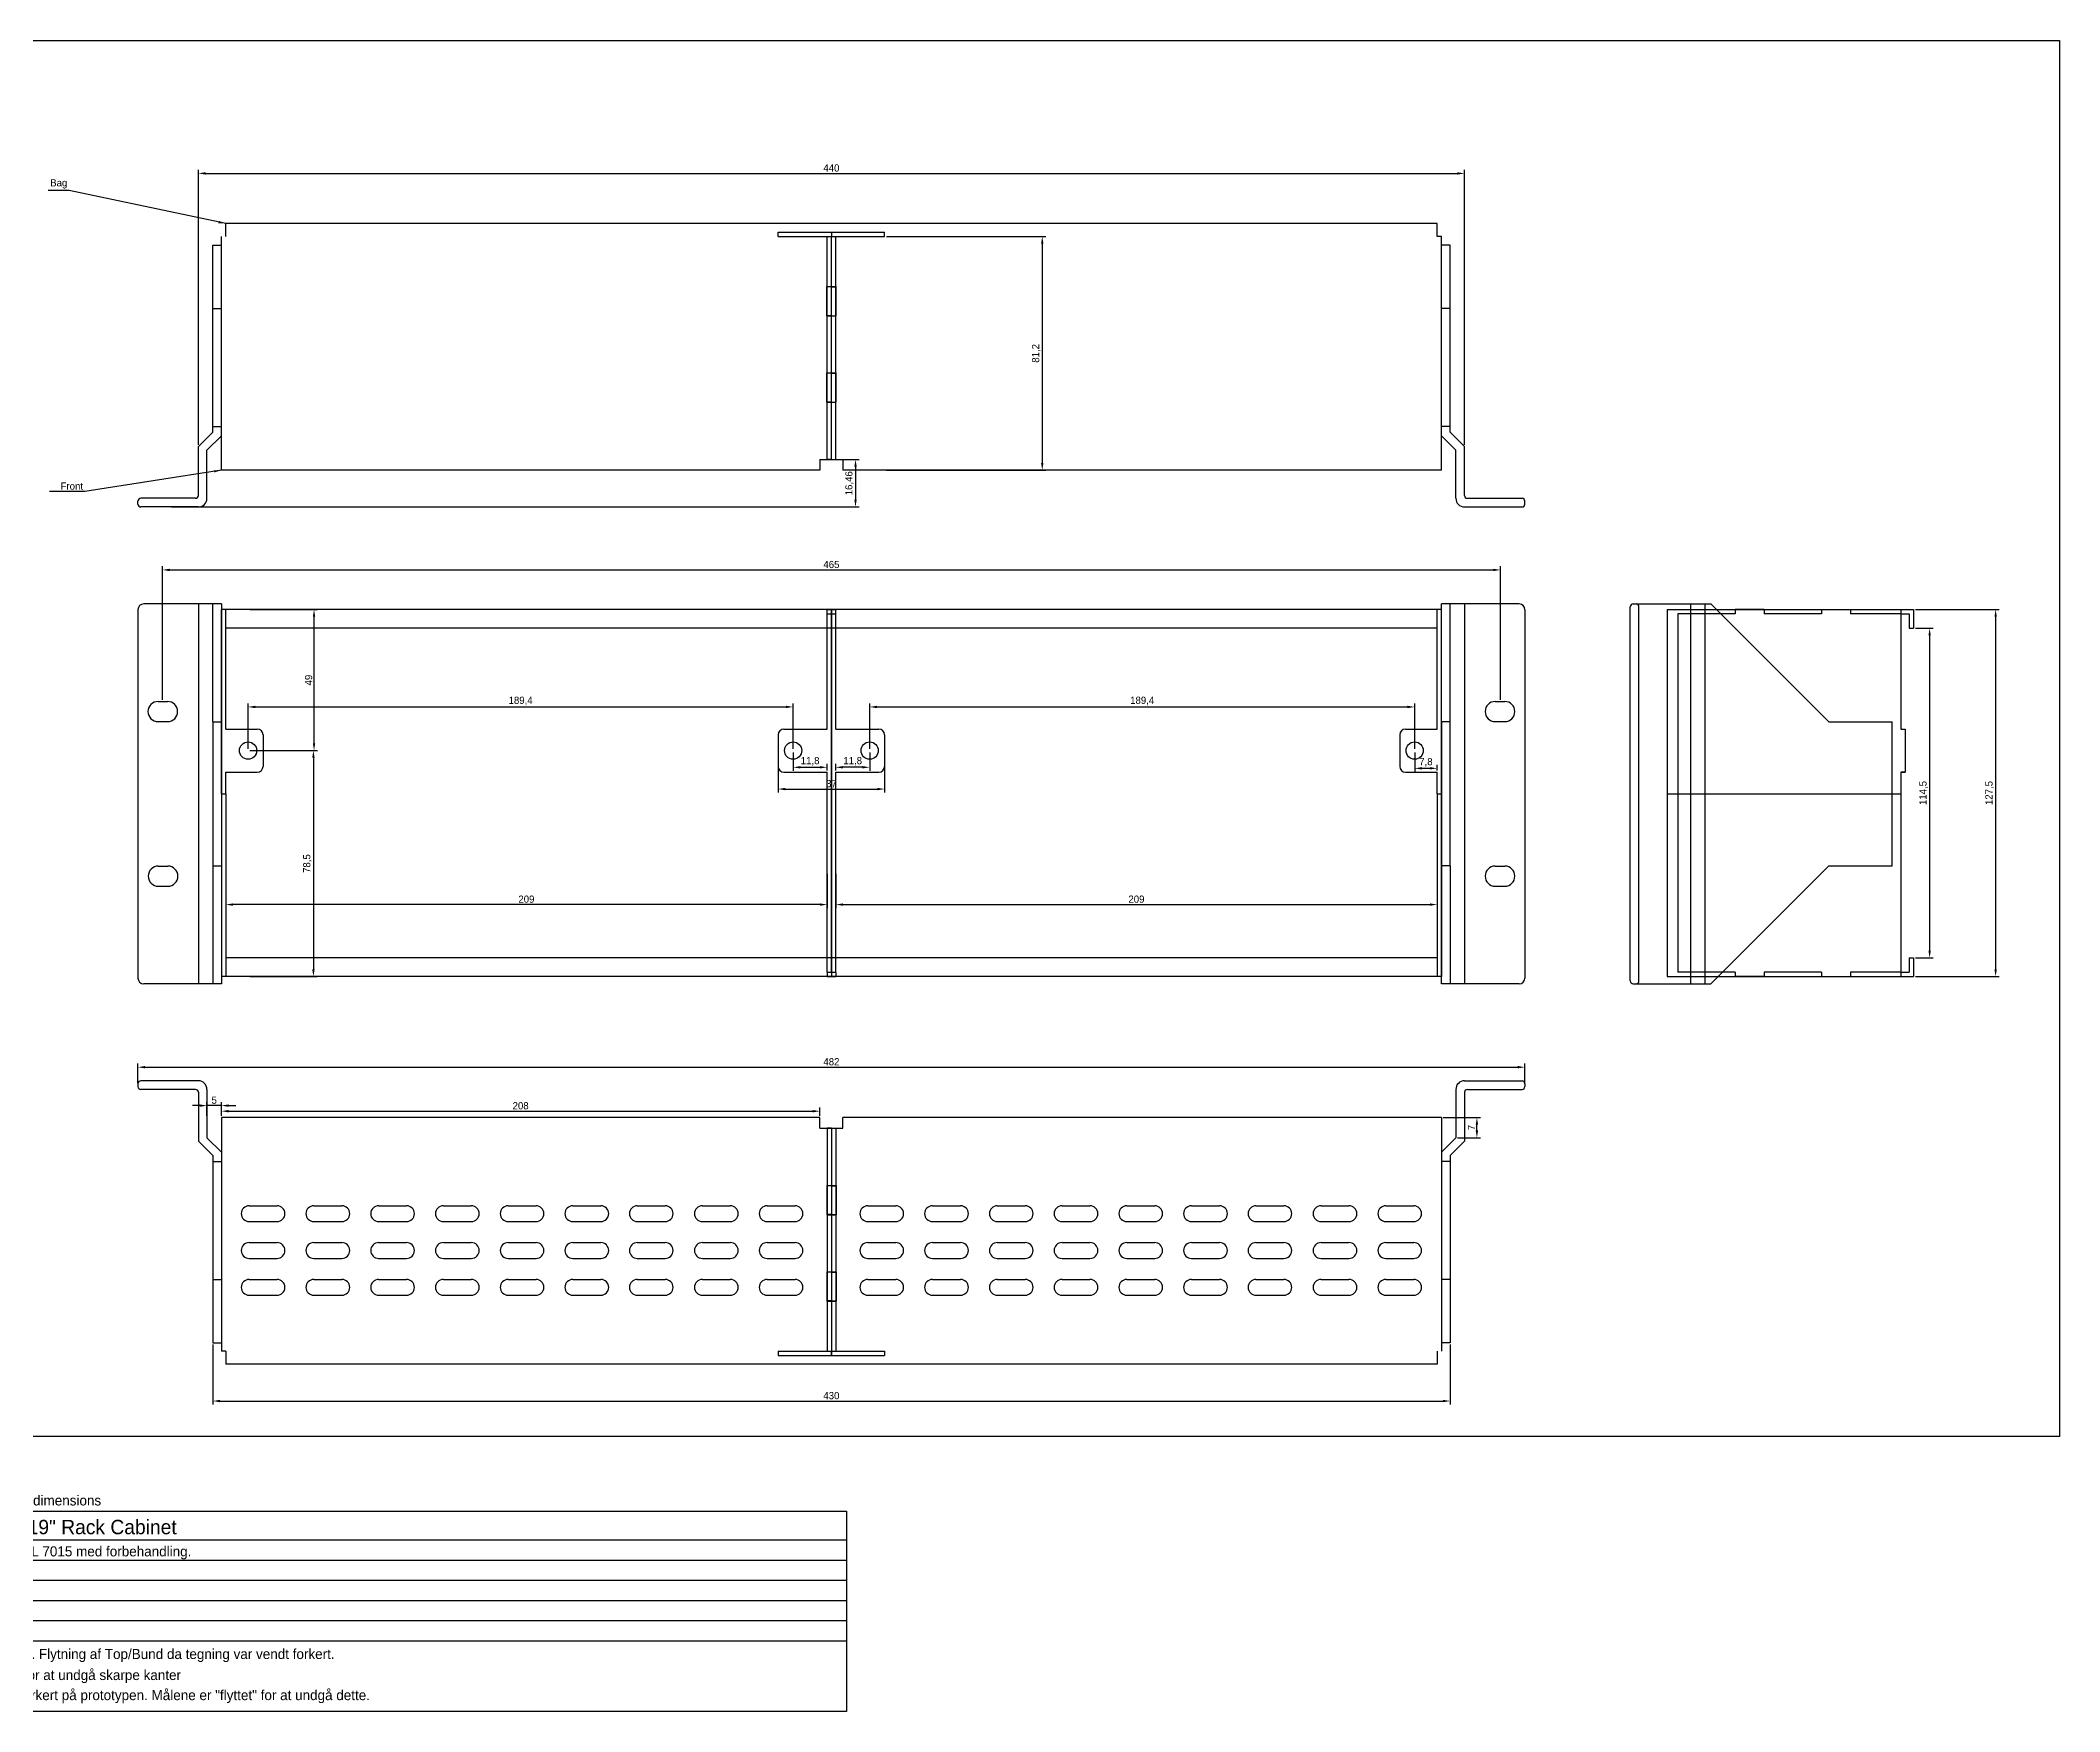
# Model space of a CAD drawing. Header units: millimetres. Extents: x -135 to 1644, y -143 to 836.
# Drawn here: x 270 to 971, y -143 to 438 of the extents above; entities that cross this region are included whole.
import ezdxf

# ---------------------------------------------------------------- set-up
doc = ezdxf.new("R2010")
doc.units = ezdxf.units.MM
for name, color, linetype in [('Descriptive Text', 36, 'Continuous'), ('dimensions', 151, 'Continuous'), ('Ears', 144, 'Continuous'), ('Rack Cabinet Bottom', 72, 'Continuous'), ('Rack Cabinet Top', 84, 'Continuous'), ('Wall 1', 22, 'Continuous'), ('Wall 2', 30, 'Continuous')]:
    doc.layers.add(name, color=color, linetype=linetype)
doc.dimstyles.new('ISO-25', dxfattribs={"dimtxt": 2.5, "dimasz": 2.5, "dimexe": 1.25, "dimexo": 0.625, "dimtad": 1, "dimtxsty": 'Standard', "dimcen": 2.5, "dimadec": 0, "dimazin": 0, "dimtfac": 1, "dimtmove": 0, "dimatfit": 3, "dimfxl": 0, "dimarcsym": 0})

# ---------------------------------------------------------------- blocks, each defined once
blk = doc.blocks.new('*D97')
at = {"layer": 'dimensions', "color": 0, "lineweight": -2}
for p, q in [((921.27, 240.33), (950.38, 240.33)), ((949.13, 237.83), (949.13, 115.33)), ((921.27, 112.83), (950.38, 112.83))]:
    blk.add_line(p, q, dxfattribs=at)
at = {"layer": 'dimensions', "color": 0}
for points in [[(948.72, 237.83), (949.55, 237.83), (949.13, 240.33)], [(948.72, 115.33), (949.55, 115.33), (949.13, 112.83)]]:
    blk.add_solid(points, dxfattribs=at)
at = {"layer": 'dimensions', "color": 0, "insert": (947.05, 176.58), "char_height": 2.5, "attachment_point": 5, "rotation": 90}
blk.add_mtext('127,5', dxfattribs=at)
blk = doc.blocks.new('*D98')
at = {"layer": 'dimensions', "color": 0, "lineweight": -2}
for p, q in [((329.54, -15.03), (329.54, -35.92)), ((759.54, -15.03), (759.54, -35.92)), ((332.04, -34.67), (757.04, -34.67))]:
    blk.add_line(p, q, dxfattribs=at)
at = {"layer": 'dimensions', "color": 0}
for points in [[(332.04, -34.25), (332.04, -35.09), (329.54, -34.67)], [(757.04, -34.25), (757.04, -35.09), (759.54, -34.67)]]:
    blk.add_solid(points, dxfattribs=at)
at = {"layer": 'dimensions', "color": 0, "insert": (544.54, -32.8), "char_height": 2.5, "attachment_point": 5}
blk.add_mtext('430', dxfattribs=at)
blk = doc.blocks.new('*D99')
at = {"layer": 'dimensions', "color": 0, "lineweight": -2}
for p, q in [((324.54, 297.62), (324.54, 393.13)), ((764.54, 297.62), (764.54, 393.13)), ((327.04, 391.88), (762.04, 391.88))]:
    blk.add_line(p, q, dxfattribs=at)
at = {"layer": 'dimensions', "color": 0}
for points in [[(327.04, 392.3), (327.04, 391.47), (324.54, 391.88)], [(762.04, 392.3), (762.04, 391.47), (764.54, 391.88)]]:
    blk.add_solid(points, dxfattribs=at)
at = {"layer": 'dimensions', "color": 0, "insert": (544.54, 393.76), "char_height": 2.5, "attachment_point": 5}
blk.add_mtext('440', dxfattribs=at)
blk = doc.blocks.new('*D100')
at = {"layer": 'dimensions', "color": 0, "lineweight": -2}
for p, q in [((312.04, 209.02), (312.04, 255.36)), ((314.54, 254.11), (774.54, 254.11)), ((777.04, 209.02), (777.04, 255.36))]:
    blk.add_line(p, q, dxfattribs=at)
at = {"layer": 'dimensions', "color": 0}
for points in [[(314.54, 254.52), (314.54, 253.69), (312.04, 254.11)], [(774.54, 254.52), (774.54, 253.69), (777.04, 254.11)]]:
    blk.add_solid(points, dxfattribs=at)
at = {"layer": 'dimensions', "color": 0, "insert": (544.54, 255.98), "char_height": 2.5, "attachment_point": 5}
blk.add_mtext('465', dxfattribs=at)
blk = doc.blocks.new('*D101')
at = {"layer": 'dimensions', "color": 0, "lineweight": -2}
for p, q in [((526.04, 190.71), (526.04, 176.72)), ((563.04, 190.71), (563.04, 176.72)), ((528.54, 177.97), (560.54, 177.97))]:
    blk.add_line(p, q, dxfattribs=at)
at = {"layer": 'dimensions', "color": 0}
for points in [[(528.54, 178.39), (528.54, 177.55), (526.04, 177.97)], [(560.54, 178.39), (560.54, 177.55), (563.04, 177.97)]]:
    blk.add_solid(points, dxfattribs=at)
at = {"layer": 'dimensions', "color": 0, "insert": (544.54, 179.85), "char_height": 2.5, "attachment_point": 5}
blk.add_mtext('37', dxfattribs=at)
blk = doc.blocks.new('*D102')
at = {"layer": 'dimensions', "color": 0, "lineweight": -2}
for p, q in [((341.84, 191.96), (341.84, 207.75)), ((344.34, 206.5), (528.74, 206.5)), ((531.24, 191.96), (531.24, 207.75))]:
    blk.add_line(p, q, dxfattribs=at)
at = {"layer": 'dimensions', "color": 0}
for points in [[(344.34, 206.92), (344.34, 206.08), (341.84, 206.5)], [(528.74, 206.92), (528.74, 206.08), (531.24, 206.5)]]:
    blk.add_solid(points, dxfattribs=at)
at = {"layer": 'dimensions', "color": 0, "insert": (436.54, 208.58), "char_height": 2.5, "attachment_point": 5}
blk.add_mtext('189,4', dxfattribs=at)
blk = doc.blocks.new('*D103')
at = {"layer": 'dimensions', "color": 0, "lineweight": -2}
for p, q in [((557.84, 191.96), (557.84, 207.75)), ((560.34, 206.5), (744.74, 206.5)), ((747.24, 191.96), (747.24, 207.75))]:
    blk.add_line(p, q, dxfattribs=at)
at = {"layer": 'dimensions', "color": 0}
for points in [[(560.34, 206.92), (560.34, 206.08), (557.84, 206.5)], [(744.74, 206.92), (744.74, 206.08), (747.24, 206.5)]]:
    blk.add_solid(points, dxfattribs=at)
at = {"layer": 'dimensions', "color": 0, "insert": (652.54, 208.58), "char_height": 2.5, "attachment_point": 5}
blk.add_mtext('189,4', dxfattribs=at)
blk = doc.blocks.new('*D104')
at = {"layer": 'dimensions', "color": 0, "lineweight": -2}
for p, q in [((921.27, 233.83), (927.44, 233.83)), ((926.19, 231.33), (926.19, 121.83)), ((921.27, 119.33), (927.44, 119.33))]:
    blk.add_line(p, q, dxfattribs=at)
at = {"layer": 'dimensions', "color": 0}
for points in [[(925.78, 231.33), (926.61, 231.33), (926.19, 233.83)], [(925.78, 121.83), (926.61, 121.83), (926.19, 119.33)]]:
    blk.add_solid(points, dxfattribs=at)
at = {"layer": 'dimensions', "color": 0, "insert": (924.11, 176.58), "char_height": 2.5, "attachment_point": 5, "rotation": 90}
blk.add_mtext('114,5', dxfattribs=at)
blk = doc.blocks.new('*D105')
at = {"layer": 'dimensions', "color": 0, "lineweight": -2}
for p, q in [((303.54, 75.72), (303.54, 82.58)), ((306.04, 81.33), (783.04, 81.33)), ((785.54, 75.72), (785.54, 82.58))]:
    blk.add_line(p, q, dxfattribs=at)
at = {"layer": 'dimensions', "color": 0}
for points in [[(306.04, 81.75), (306.04, 80.91), (303.54, 81.33)], [(783.04, 81.75), (783.04, 80.91), (785.54, 81.33)]]:
    blk.add_solid(points, dxfattribs=at)
at = {"layer": 'dimensions', "color": 0, "insert": (544.54, 83.2), "char_height": 2.5, "attachment_point": 5}
blk.add_mtext('482', dxfattribs=at)
blk = doc.blocks.new('*D106')
at = {"layer": 'dimensions', "color": 0, "lineweight": -2}
for p, q in [((546.04, 148.46), (546.04, 136.58)), ((755.04, 147.19), (755.04, 136.58)), ((548.54, 137.83), (752.54, 137.83))]:
    blk.add_line(p, q, dxfattribs=at)
at = {"layer": 'dimensions', "color": 0}
for points in [[(548.54, 138.24), (548.54, 137.41), (546.04, 137.83)], [(752.54, 138.24), (752.54, 137.41), (755.04, 137.83)]]:
    blk.add_solid(points, dxfattribs=at)
at = {"layer": 'dimensions', "color": 0, "insert": (650.54, 139.7), "char_height": 2.5, "attachment_point": 5}
blk.add_mtext('209', dxfattribs=at)
blk = doc.blocks.new('*D107')
at = {"layer": 'dimensions', "color": 0, "lineweight": -2}
for p, q in [((543.04, 148.46), (543.04, 136.58)), ((334.04, 147.19), (334.04, 136.58)), ((540.54, 137.83), (336.54, 137.83))]:
    blk.add_line(p, q, dxfattribs=at)
at = {"layer": 'dimensions', "color": 0}
for points in [[(336.54, 138.24), (336.54, 137.41), (334.04, 137.83)], [(540.54, 138.24), (540.54, 137.41), (543.04, 137.83)]]:
    blk.add_solid(points, dxfattribs=at)
at = {"layer": 'dimensions', "color": 0, "insert": (438.54, 139.7), "char_height": 2.5, "attachment_point": 5}
blk.add_mtext('209', dxfattribs=at)
blk = doc.blocks.new('*D108')
at = {"layer": 'dimensions', "color": 0, "lineweight": -2}
for p, q in [((325.04, 67.97), (322.54, 67.97)), ((327.54, 64.46), (327.54, 69.22)), ((332.54, 67.97), (327.54, 67.97)), ((332.54, 64.46), (332.54, 69.22)), ((335.04, 67.97), (337.54, 67.97))]:
    blk.add_line(p, q, dxfattribs=at)
at = {"layer": 'dimensions', "color": 0}
for points in [[(325.04, 68.39), (325.04, 67.56), (327.54, 67.97)], [(335.04, 68.39), (335.04, 67.56), (332.54, 67.97)]]:
    blk.add_solid(points, dxfattribs=at)
at = {"layer": 'dimensions', "color": 0, "insert": (330.04, 69.85), "char_height": 2.5, "attachment_point": 5}
blk.add_mtext('5', dxfattribs=at)
blk = doc.blocks.new('*D109')
at = {"layer": 'dimensions', "color": 0, "lineweight": -2}
for p, q in [((757.17, 63.83), (770.12, 63.83)), ((762.17, 56.83), (770.12, 56.83)), ((768.87, 59.33), (768.87, 61.33))]:
    blk.add_line(p, q, dxfattribs=at)
at = {"layer": 'dimensions', "color": 0}
for points in [[(768.45, 61.33), (769.29, 61.33), (768.87, 63.83)], [(768.45, 59.33), (769.29, 59.33), (768.87, 56.83)]]:
    blk.add_solid(points, dxfattribs=at)
at = {"layer": 'dimensions', "color": 0, "insert": (766.99, 60.33), "char_height": 2.5, "attachment_point": 5, "rotation": 90}
blk.add_mtext('7', dxfattribs=at)
blk = doc.blocks.new('*D110')
at = {"layer": 'dimensions', "color": 0, "lineweight": -2}
for p, q in [((531.24, 190.71), (531.24, 184.28)), ((533.74, 185.53), (540.54, 185.53)), ((543.04, 184.46), (543.04, 186.78))]:
    blk.add_line(p, q, dxfattribs=at)
at = {"layer": 'dimensions', "color": 0}
for points in [[(533.74, 185.95), (533.74, 185.12), (531.24, 185.53)], [(540.54, 185.95), (540.54, 185.12), (543.04, 185.53)]]:
    blk.add_solid(points, dxfattribs=at)
at = {"layer": 'dimensions', "color": 0, "insert": (537.14, 187.62), "char_height": 2.5, "attachment_point": 5}
blk.add_mtext('11,8', dxfattribs=at)
blk = doc.blocks.new('*D111')
at = {"layer": 'dimensions', "color": 0, "lineweight": -2}
for p, q in [((557.84, 190.71), (557.84, 184.28)), ((546.04, 184.46), (546.04, 186.78)), ((555.34, 185.53), (548.54, 185.53))]:
    blk.add_line(p, q, dxfattribs=at)
at = {"layer": 'dimensions', "color": 0}
for points in [[(548.54, 185.95), (548.54, 185.12), (546.04, 185.53)], [(555.34, 185.95), (555.34, 185.12), (557.84, 185.53)]]:
    blk.add_solid(points, dxfattribs=at)
at = {"layer": 'dimensions', "color": 0, "insert": (551.94, 187.62), "char_height": 2.5, "attachment_point": 5}
blk.add_mtext('11,8', dxfattribs=at)
blk = doc.blocks.new('*D112')
at = {"layer": 'dimensions', "color": 0, "lineweight": -2}
for p, q in [((747.24, 190.71), (747.24, 183.92)), ((749.74, 185.17), (752.54, 185.17)), ((755.04, 184.46), (755.04, 186.42))]:
    blk.add_line(p, q, dxfattribs=at)
at = {"layer": 'dimensions', "color": 0}
for points in [[(749.74, 185.59), (749.74, 184.76), (747.24, 185.17)], [(752.54, 185.59), (752.54, 184.76), (755.04, 185.17)]]:
    blk.add_solid(points, dxfattribs=at)
at = {"layer": 'dimensions', "color": 0, "insert": (751.14, 187.26), "char_height": 2.5, "attachment_point": 5}
blk.add_mtext('7,8', dxfattribs=at)
blk = doc.blocks.new('*D128')
at = {"layer": 'dimensions', "color": 0, "lineweight": -2}
for p, q in [((332.54, 64.46), (332.54, 67.29)), ((335.04, 66.04), (538.04, 66.04)), ((540.54, 64.46), (540.54, 67.29))]:
    blk.add_line(p, q, dxfattribs=at)
at = {"layer": 'dimensions', "color": 0}
for points in [[(335.04, 66.46), (335.04, 65.63), (332.54, 66.04)], [(538.04, 66.46), (538.04, 65.63), (540.54, 66.04)]]:
    blk.add_solid(points, dxfattribs=at)
at = {"layer": 'dimensions', "color": 0, "insert": (436.54, 67.92), "char_height": 2.5, "attachment_point": 5}
blk.add_mtext('208', dxfattribs=at)
blk = doc.blocks.new('*D129')
at = {"layer": 'dimensions', "color": 0, "lineweight": -2}
for p, q in [((342.47, 240.33), (366, 240.33)), ((364.75, 193.83), (364.75, 237.83)), ((342.47, 191.33), (366, 191.33))]:
    blk.add_line(p, q, dxfattribs=at)
at = {"layer": 'dimensions', "color": 0}
for points in [[(364.33, 237.83), (365.16, 237.83), (364.75, 240.33)], [(364.33, 193.83), (365.16, 193.83), (364.75, 191.33)]]:
    blk.add_solid(points, dxfattribs=at)
at = {"layer": 'dimensions', "color": 0, "insert": (362.87, 215.83), "char_height": 2.5, "attachment_point": 5, "rotation": 90}
blk.add_mtext('49', dxfattribs=at)
blk = doc.blocks.new('*D130')
at = {"layer": 'dimensions', "color": 0, "lineweight": -2}
for p, q in [((342.47, 191.33), (365.78, 191.33)), ((364.53, 188.83), (364.53, 115.33)), ((342.47, 112.83), (365.78, 112.83))]:
    blk.add_line(p, q, dxfattribs=at)
at = {"layer": 'dimensions', "color": 0}
for points in [[(364.11, 188.83), (364.95, 188.83), (364.53, 191.33)], [(364.11, 115.33), (364.95, 115.33), (364.53, 112.83)]]:
    blk.add_solid(points, dxfattribs=at)
at = {"layer": 'dimensions', "color": 0, "insert": (362.45, 152.08), "char_height": 2.5, "attachment_point": 5, "rotation": 90}
blk.add_mtext('78,5', dxfattribs=at)
blk = doc.blocks.new('*D131')
at = {"layer": 'dimensions', "color": 0, "lineweight": -2}
for p, q in [((563.67, 369.95), (619.06, 369.95)), ((617.81, 367.45), (617.81, 291.25)), ((563.67, 288.75), (619.06, 288.75))]:
    blk.add_line(p, q, dxfattribs=at)
at = {"layer": 'dimensions', "color": 0}
for points in [[(617.4, 367.45), (618.23, 367.45), (617.81, 369.95)], [(617.4, 291.25), (618.23, 291.25), (617.81, 288.75)]]:
    blk.add_solid(points, dxfattribs=at)
at = {"layer": 'dimensions', "color": 0, "insert": (615.73, 329.35), "char_height": 2.5, "attachment_point": 5, "rotation": 90}
blk.add_mtext('81,2', dxfattribs=at)
blk = doc.blocks.new('*D132')
at = {"layer": 'dimensions', "color": 0, "lineweight": -2}
for p, q in [((545.17, 292.45), (554.17, 292.45)), ((552.92, 289.95), (552.92, 278.49)), ((315.17, 275.99), (554.17, 275.99))]:
    blk.add_line(p, q, dxfattribs=at)
at = {"layer": 'dimensions', "color": 0}
for points in [[(552.51, 289.95), (553.34, 289.95), (552.92, 292.45)], [(552.51, 278.49), (553.34, 278.49), (552.92, 275.99)]]:
    blk.add_solid(points, dxfattribs=at)
at = {"layer": 'dimensions', "color": 0, "insert": (550.84, 284.22), "char_height": 2.5, "attachment_point": 5, "rotation": 90}
blk.add_mtext('16,46', dxfattribs=at)

msp = doc.modelspace()

# ---------------------------------------------------------------- linework, layer by layer
at = {"layer": 'Descriptive Text'}
for p, q in [((132.163, -72.951), (549.838, -72.951)), ((549.838, -72.951), (549.838, -142.583)), ((132.163, -82.951), (549.838, -82.951)), ((132.163, -89.951), (549.838, -89.951)), ((132.163, -96.951), (549.838, -96.951)), ((132.163, -103.951), (549.838, -103.951)), ((132.163, -110.951), (549.838, -110.951)), ((132.163, -117.951), (549.838, -117.951)), ((549.838, -142.583), (132.163, -142.583))]:
    msp.add_line(p, q, dxfattribs=at)
msp.add_lwpolyline([(131.725, 438.101), (971.367, 438.101), (971.367, -46.95), (131.725, -46.95)], close=True, dxfattribs=at)
at = {"layer": 'Ears'}
for p, q in [((329.543, 301.993), (329.543, 366.993)), ((329.543, 366.993), (332.543, 366.993)), ((332.543, 300.751), (332.543, 366.993)), ((756.541, 300.751), (756.541, 366.993)), ((759.541, 366.993), (756.541, 366.993)), ((759.541, 301.993), (759.541, 366.993)), ((329.543, 344.993), (332.543, 344.993)), ((759.541, 344.993), (756.541, 344.993)), ((324.543, 296.993), (329.543, 301.993)), ((329.543, 303.993), (332.543, 303.993)), ((759.541, 303.993), (756.541, 303.993)), ((764.541, 296.993), (759.541, 301.993)), ((324.543, 279.991), (324.543, 296.993)), ((327.543, 295.751), (332.543, 300.751)), ((327.543, 278.991), (327.543, 295.751)), ((761.541, 295.751), (756.541, 300.751)), ((761.541, 278.991), (761.541, 295.751)), ((764.541, 279.991), (764.541, 296.993)), ((303.543, 276.991), (303.543, 277.991)), ((323.543, 278.991), (304.543, 278.991)), ((324.543, 275.991), (304.543, 275.991)), ((764.541, 275.991), (784.541, 275.991)), ((765.541, 278.991), (784.541, 278.991)), ((785.541, 276.991), (785.541, 277.991)), ((303.543, 240.293), (303.543, 112.293)), ((332.543, 242.293), (305.543, 242.293)), ((324.543, 242.293), (324.543, 110.293)), ((329.543, 201.293), (329.543, 242.293)), ((332.543, 242.293), (332.543, 110.293)), ((756.541, 110.293), (756.541, 242.293)), ((783.541, 242.293), (756.541, 242.293)), ((759.541, 201.293), (759.541, 242.293)), ((764.541, 242.293), (764.541, 110.293)), ((785.541, 240.293), (785.541, 112.293)), ((822.181, 111.293), (822.181, 241.293)), ((823.181, 242.293), (824.181, 242.293)), ((823.181, 242.293), (850.181, 242.293)), ((825.181, 111.293), (825.181, 241.293)), ((843.181, 110.293), (843.181, 242.293)), ((848.181, 110.293), (848.181, 242.293)), ((850.181, 242.293), (891.181, 201.293)), ((310.543, 208.393), (313.843, 208.393)), ((775.241, 208.393), (778.541, 208.393)), ((310.543, 201.393), (313.843, 201.393)), ((329.543, 201.293), (329.543, 151.293)), ((329.543, 201.293), (332.543, 201.293)), ((332.543, 201.293), (332.543, 151.293)), ((759.541, 201.293), (756.541, 201.293)), ((756.541, 201.293), (756.541, 151.293)), ((759.541, 151.293), (759.541, 201.293)), ((775.241, 201.393), (778.541, 201.393)), ((891.181, 201.293), (913.181, 201.293)), ((913.181, 151.293), (913.181, 201.293)), ((310.633, 151.193), (313.933, 151.193)), ((329.543, 151.293), (332.543, 151.293)), ((329.543, 151.293), (329.543, 110.293)), ((759.541, 151.293), (756.541, 151.293)), ((759.541, 151.293), (759.541, 110.293)), ((775.241, 151.193), (778.541, 151.193)), ((850.181, 110.293), (891.181, 151.293)), ((891.181, 151.293), (913.181, 151.293)), ((310.543, 144.193), (313.933, 144.193)), ((775.241, 144.193), (778.541, 144.193)), ((332.543, 110.293), (305.543, 110.293)), ((783.541, 110.293), (756.541, 110.293)), ((823.181, 110.293), (824.181, 110.293)), ((823.181, 110.293), (850.181, 110.293)), ((303.543, 75.595), (303.543, 74.595)), ((324.543, 76.595), (304.543, 76.595)), ((323.543, 73.595), (304.543, 73.595)), ((324.543, 72.595), (324.543, 55.592)), ((327.543, 73.595), (327.543, 56.835)), ((761.541, 73.595), (761.541, 56.835)), ((764.541, 76.595), (784.541, 76.595)), ((764.541, 72.595), (764.541, 55.592)), ((765.541, 73.595), (784.541, 73.595)), ((785.541, 75.595), (785.541, 74.595)), ((327.543, 56.835), (332.543, 51.835)), ((761.541, 56.835), (756.541, 51.835)), ((324.543, 55.592), (329.543, 50.592)), ((329.543, 50.592), (329.543, -14.408)), ((332.543, 51.835), (332.543, -14.408)), ((756.541, 51.835), (756.541, -14.408)), ((764.541, 55.592), (759.541, 50.592)), ((759.541, 50.592), (759.541, -14.408)), ((329.543, 48.592), (332.543, 48.592)), ((759.541, 48.592), (756.541, 48.592)), ((329.543, 7.592), (332.543, 7.592)), ((759.541, 7.592), (756.541, 7.592)), ((329.543, -14.408), (332.543, -14.408)), ((759.541, -14.408), (756.541, -14.408))]:
    msp.add_line(p, q, dxfattribs=at)
for centre, radius, start, end in [((304.543, 277.991), 1, 90, 180), ((304.543, 276.991), 1, 180, 270), ((323.543, 279.991), 1, 270, 0), ((324.543, 278.991), 3, 270, 0), ((764.541, 278.991), 3, 180, 270), ((765.541, 279.991), 1, 180, 270), ((784.541, 277.991), 1, 0, 90), ((784.541, 276.991), 1, 270, 0), ((305.543, 240.293), 2, 90, 180), ((783.541, 240.293), 2, 0, 90), ((823.181, 241.293), 1, 90, 180), ((824.181, 241.293), 1, 0, 90), ((310.543, 204.893), 3.5, 90, 270), ((313.843, 204.893), 3.5, 270, 90), ((775.241, 204.893), 3.5, 90, 270), ((778.541, 204.893), 3.5, 270, 90), ((310.633, 147.693), 3.5, 90, 270), ((313.933, 147.693), 3.5, 270, 90), ((775.241, 147.693), 3.5, 90, 270), ((778.541, 147.693), 3.5, 270, 90), ((305.543, 112.293), 2, 180, 270), ((783.541, 112.293), 2, 270, 0), ((823.181, 111.293), 1, 180, 270), ((824.181, 111.293), 1, 270, 0), ((304.543, 75.595), 1, 90, 180), ((304.543, 74.595), 1, 180, 270), ((323.543, 72.595), 1, 0, 90), ((324.543, 73.595), 3, 0, 90), ((764.541, 73.595), 3, 90, 180), ((765.541, 72.595), 1, 90, 180), ((784.541, 75.595), 1, 0, 90), ((784.541, 74.595), 1, 270, 0)]:
    msp.add_arc(centre, radius, start, end, dxfattribs=at)
at = {"layer": 'Rack Cabinet Bottom'}
for p, q in [((755.041, 374.451), (334.043, 374.451)), ((334.043, 369.951), (334.043, 374.451)), ((755.041, 369.951), (755.041, 374.451)), ((332.543, 288.751), (332.543, 369.951)), ((756.541, 369.951), (755.041, 369.951)), ((756.541, 288.751), (756.541, 369.951)), ((542.942, 352.549), (546.142, 352.549)), ((542.942, 342.349), (542.942, 352.549)), ((546.142, 342.349), (546.142, 352.549)), ((542.942, 342.349), (546.142, 342.349)), ((542.942, 312.349), (542.942, 322.549)), ((542.942, 322.549), (546.142, 322.549)), ((546.142, 312.349), (546.142, 322.549)), ((542.942, 312.349), (546.142, 312.349)), ((540.541, 288.751), (332.543, 288.751)), ((540.541, 292.449), (548.541, 292.449)), ((540.541, 292.449), (540.541, 288.751)), ((548.541, 292.449), (548.541, 288.751)), ((756.541, 288.751), (548.541, 288.751)), ((332.543, 176.293), (334.043, 176.293)), ((332.543, 176.293), (332.543, 112.835)), ((334.043, 176.293), (334.043, 119.335)), ((755.041, 176.293), (756.541, 176.293)), ((755.041, 176.293), (755.041, 112.835)), ((756.541, 176.293), (756.541, 112.835)), ((834.941, 176.293), (916.141, 176.293)), ((834.941, 176.293), (834.941, 112.835)), ((916.141, 176.293), (916.141, 112.835)), ((755.041, 119.335), (334.043, 119.335)), ((334.043, 119.335), (334.043, 112.835)), ((919.141, 119.335), (919.141, 114.335)), ((919.141, 119.335), (920.641, 119.335)), ((920.641, 119.335), (920.641, 112.835)), ((756.541, 112.835), (332.543, 112.835)), ((834.941, 112.835), (920.641, 112.835)), ((916.141, 114.335), (919.141, 114.335))]:
    msp.add_line(p, q, dxfattribs=at)
at = {"layer": 'Rack Cabinet Top'}
for p, q in [((756.541, 240.335), (332.543, 240.335)), ((332.543, 176.293), (332.543, 240.335)), ((334.043, 233.835), (334.043, 240.335)), ((755.041, 233.835), (755.041, 240.335)), ((756.541, 176.293), (756.541, 240.335)), ((834.941, 240.335), (920.641, 240.335)), ((834.941, 240.335), (834.941, 176.293)), ((916.141, 240.335), (916.141, 198.835)), ((916.141, 238.835), (919.141, 238.835)), ((919.141, 238.835), (919.141, 233.835)), ((920.641, 240.335), (920.641, 233.835)), ((334.043, 198.835), (334.043, 233.835)), ((755.041, 233.835), (334.043, 233.835)), ((755.041, 198.835), (755.041, 233.835)), ((919.141, 233.835), (920.641, 233.835)), ((334.043, 198.835), (345.041, 198.835)), ((347.041, 196.835), (347.041, 185.835)), ((742.041, 196.835), (742.041, 185.835)), ((744.041, 198.835), (755.041, 198.835)), ((916.141, 198.835), (917.641, 198.835)), ((917.641, 198.835), (917.641, 183.835)), ((334.043, 176.293), (334.043, 183.835)), ((334.043, 183.835), (345.041, 183.835)), ((744.041, 183.835), (755.041, 183.835)), ((755.041, 176.293), (755.041, 183.835)), ((916.141, 183.835), (917.641, 183.835)), ((916.141, 183.835), (916.141, 176.293)), ((332.543, 176.293), (334.043, 176.293)), ((755.041, 176.293), (756.541, 176.293)), ((834.941, 176.293), (916.141, 176.293)), ((332.543, 63.835), (332.543, -17.365)), ((540.541, 63.835), (332.543, 63.835)), ((540.541, 60.136), (540.541, 63.835)), ((756.541, 63.835), (548.541, 63.835)), ((548.541, 60.136), (548.541, 63.835)), ((756.541, 63.835), (756.541, -17.365)), ((540.541, 60.136), (548.541, 60.136)), ((542.942, 40.236), (542.942, 30.036)), ((542.942, 40.236), (546.142, 40.236)), ((546.142, 40.236), (546.142, 30.036)), ((342.191, 33.185), (351.891, 33.185)), ((364.691, 33.185), (374.391, 33.185)), ((387.191, 33.185), (396.891, 33.185)), ((409.691, 33.185), (419.391, 33.185)), ((432.191, 33.185), (441.891, 33.185)), ((454.691, 33.185), (464.391, 33.185)), ((477.087, 33.185), (486.787, 33.185)), ((499.691, 33.185), (509.391, 33.185)), ((522.191, 33.185), (531.891, 33.185)), ((542.942, 30.036), (546.142, 30.036)), ((557.191, 33.185), (566.891, 33.185)), ((579.691, 33.185), (589.391, 33.185)), ((602.191, 33.185), (611.891, 33.185)), ((624.691, 33.185), (634.391, 33.185)), ((647.191, 33.185), (656.891, 33.185)), ((669.691, 33.185), (679.391, 33.185)), ((692.087, 33.185), (701.787, 33.185)), ((714.691, 33.185), (724.391, 33.185)), ((737.191, 33.185), (746.891, 33.185)), ((342.191, 27.685), (351.891, 27.685)), ((364.691, 27.685), (374.391, 27.685)), ((387.191, 27.685), (396.891, 27.685)), ((409.691, 27.685), (419.391, 27.685)), ((432.191, 27.685), (441.891, 27.685)), ((454.691, 27.685), (464.391, 27.685)), ((477.087, 27.685), (486.787, 27.685)), ((499.691, 27.685), (509.391, 27.685)), ((522.191, 27.685), (531.891, 27.685)), ((557.191, 27.685), (566.891, 27.685)), ((579.691, 27.685), (589.391, 27.685)), ((602.191, 27.685), (611.891, 27.685)), ((624.691, 27.685), (634.391, 27.685)), ((647.191, 27.685), (656.891, 27.685)), ((669.691, 27.685), (679.391, 27.685)), ((692.087, 27.685), (701.787, 27.685)), ((714.691, 27.685), (724.391, 27.685)), ((737.191, 27.685), (746.891, 27.685)), ((342.191, 20.385), (351.891, 20.385)), ((342.191, 14.885), (351.891, 14.885)), ((364.691, 20.385), (374.391, 20.385)), ((364.691, 14.885), (374.391, 14.885)), ((387.191, 20.385), (396.891, 20.385)), ((387.191, 14.885), (396.891, 14.885)), ((409.691, 20.385), (419.391, 20.385)), ((409.691, 14.885), (419.391, 14.885)), ((432.191, 20.385), (441.891, 20.385)), ((432.191, 14.885), (441.891, 14.885)), ((454.691, 20.385), (464.391, 20.385)), ((454.691, 14.885), (464.391, 14.885)), ((477.087, 20.385), (486.787, 20.385)), ((477.087, 14.885), (486.787, 14.885)), ((499.691, 20.385), (509.391, 20.385)), ((499.691, 14.885), (509.391, 14.885)), ((522.191, 20.385), (531.891, 20.385)), ((522.191, 14.885), (531.891, 14.885)), ((557.191, 20.385), (566.891, 20.385)), ((557.191, 14.885), (566.891, 14.885)), ((579.691, 20.385), (589.391, 20.385)), ((579.691, 14.885), (589.391, 14.885)), ((602.191, 20.385), (611.891, 20.385)), ((602.191, 14.885), (611.891, 14.885)), ((624.691, 20.385), (634.391, 20.385)), ((624.691, 14.885), (634.391, 14.885)), ((647.191, 20.385), (656.891, 20.385)), ((647.191, 14.885), (656.891, 14.885)), ((669.691, 20.385), (679.391, 20.385)), ((669.691, 14.885), (679.391, 14.885)), ((692.087, 20.385), (701.787, 20.385)), ((692.087, 14.885), (701.787, 14.885)), ((714.691, 20.385), (724.391, 20.385)), ((714.691, 14.885), (724.391, 14.885)), ((737.191, 20.385), (746.891, 20.385)), ((737.191, 14.885), (746.891, 14.885)), ((342.191, 7.585), (351.891, 7.585)), ((364.691, 7.585), (374.391, 7.585)), ((387.191, 7.585), (396.891, 7.585)), ((409.691, 7.585), (419.391, 7.585)), ((432.191, 7.585), (441.891, 7.585)), ((454.691, 7.585), (464.391, 7.585)), ((477.087, 7.585), (486.787, 7.585)), ((499.691, 7.585), (509.391, 7.585)), ((522.191, 7.585), (531.891, 7.585)), ((542.942, 10.236), (546.142, 10.236)), ((542.942, 10.236), (542.942, 0.036)), ((546.142, 10.236), (546.142, 0.036)), ((557.191, 7.585), (566.891, 7.585)), ((579.691, 7.585), (589.391, 7.585)), ((602.191, 7.585), (611.891, 7.585)), ((624.691, 7.585), (634.391, 7.585)), ((647.191, 7.585), (656.891, 7.585)), ((669.691, 7.585), (679.391, 7.585)), ((692.087, 7.585), (701.787, 7.585)), ((714.691, 7.585), (724.391, 7.585)), ((737.191, 7.585), (746.891, 7.585)), ((342.191, 2.085), (351.891, 2.085)), ((364.691, 2.085), (374.391, 2.085)), ((387.191, 2.085), (396.891, 2.085)), ((409.691, 2.085), (419.391, 2.085)), ((432.191, 2.085), (441.891, 2.085)), ((454.691, 2.085), (464.391, 2.085)), ((477.087, 2.085), (486.787, 2.085)), ((499.691, 2.085), (509.391, 2.085)), ((522.191, 2.085), (531.891, 2.085)), ((542.942, 0.036), (546.142, 0.036)), ((557.191, 2.085), (566.891, 2.085)), ((579.691, 2.085), (589.391, 2.085)), ((602.191, 2.085), (611.891, 2.085)), ((624.691, 2.085), (634.391, 2.085)), ((647.191, 2.085), (656.891, 2.085)), ((669.691, 2.085), (679.391, 2.085)), ((692.087, 2.085), (701.787, 2.085)), ((714.691, 2.085), (724.391, 2.085)), ((737.191, 2.085), (746.891, 2.085)), ((334.043, -17.365), (332.543, -17.365)), ((334.043, -17.365), (334.043, -21.865)), ((755.041, -17.365), (755.041, -21.865)), ((755.041, -21.865), (334.043, -21.865))]:
    msp.add_line(p, q, dxfattribs=at)
for centre in [(341.841, 191.335), (747.241, 191.335)]:
    msp.add_circle(centre, 3, dxfattribs=at)
for centre, radius, start, end in [((345.041, 196.835), 2, 0, 90), ((744.041, 196.835), 2, 90, 180), ((345.041, 185.835), 2, 270, 0), ((744.041, 185.835), 2, 180, 270), ((342.191, 30.435), 2.75, 90, 270), ((351.891, 30.435), 2.75, 270, 90), ((364.691, 30.435), 2.75, 90, 270), ((374.391, 30.435), 2.75, 270, 90), ((387.191, 30.435), 2.75, 90, 270), ((396.891, 30.435), 2.75, 270, 90), ((409.691, 30.435), 2.75, 90, 270), ((419.391, 30.435), 2.75, 270, 90), ((432.191, 30.435), 2.75, 90, 270), ((441.891, 30.435), 2.75, 270, 90), ((454.691, 30.435), 2.75, 90, 270), ((464.391, 30.435), 2.75, 270, 90), ((477.087, 30.435), 2.75, 90, 270), ((486.787, 30.435), 2.75, 270, 90), ((499.691, 30.435), 2.75, 90, 270), ((509.391, 30.435), 2.75, 270, 90), ((522.191, 30.435), 2.75, 90, 270), ((531.891, 30.435), 2.75, 270, 90), ((557.191, 30.435), 2.75, 90, 270), ((566.891, 30.435), 2.75, 270, 90), ((579.691, 30.435), 2.75, 90, 270), ((589.391, 30.435), 2.75, 270, 90), ((602.191, 30.435), 2.75, 90, 270), ((611.891, 30.435), 2.75, 270, 90), ((624.691, 30.435), 2.75, 90, 270), ((634.391, 30.435), 2.75, 270, 90), ((647.191, 30.435), 2.75, 90, 270), ((656.891, 30.435), 2.75, 270, 90), ((669.691, 30.435), 2.75, 90, 270), ((679.391, 30.435), 2.75, 270, 90), ((692.087, 30.435), 2.75, 90, 270), ((701.787, 30.435), 2.75, 270, 90), ((714.691, 30.435), 2.75, 90, 270), ((724.391, 30.435), 2.75, 270, 90), ((737.191, 30.435), 2.75, 90, 270), ((746.891, 30.435), 2.75, 270, 90), ((342.191, 17.635), 2.75, 90, 270), ((351.891, 17.635), 2.75, 270, 90), ((364.691, 17.635), 2.75, 90, 270), ((374.391, 17.635), 2.75, 270, 90), ((387.191, 17.635), 2.75, 90, 270), ((396.891, 17.635), 2.75, 270, 90), ((409.691, 17.635), 2.75, 90, 270), ((419.391, 17.635), 2.75, 270, 90), ((432.191, 17.635), 2.75, 90, 270), ((441.891, 17.635), 2.75, 270, 90), ((454.691, 17.635), 2.75, 90, 270), ((464.391, 17.635), 2.75, 270, 90), ((477.087, 17.635), 2.75, 90, 270), ((486.787, 17.635), 2.75, 270, 90), ((499.691, 17.635), 2.75, 90, 270), ((509.391, 17.635), 2.75, 270, 90), ((522.191, 17.635), 2.75, 90, 270), ((531.891, 17.635), 2.75, 270, 90), ((557.191, 17.635), 2.75, 90, 270), ((566.891, 17.635), 2.75, 270, 90), ((579.691, 17.635), 2.75, 90, 270), ((589.391, 17.635), 2.75, 270, 90), ((602.191, 17.635), 2.75, 90, 270), ((611.891, 17.635), 2.75, 270, 90), ((624.691, 17.635), 2.75, 90, 270), ((634.391, 17.635), 2.75, 270, 90), ((647.191, 17.635), 2.75, 90, 270), ((656.891, 17.635), 2.75, 270, 90), ((669.691, 17.635), 2.75, 90, 270), ((679.391, 17.635), 2.75, 270, 90), ((692.087, 17.635), 2.75, 90, 270), ((701.787, 17.635), 2.75, 270, 90), ((714.691, 17.635), 2.75, 90, 270), ((724.391, 17.635), 2.75, 270, 90), ((737.191, 17.635), 2.75, 90, 270), ((746.891, 17.635), 2.75, 270, 90), ((342.191, 4.835), 2.75, 90, 270), ((351.891, 4.835), 2.75, 270, 90), ((364.691, 4.835), 2.75, 90, 270), ((374.391, 4.835), 2.75, 270, 90), ((387.191, 4.835), 2.75, 90, 270), ((396.891, 4.835), 2.75, 270, 90), ((409.691, 4.835), 2.75, 90, 270), ((419.391, 4.835), 2.75, 270, 90), ((432.191, 4.835), 2.75, 90, 270), ((441.891, 4.835), 2.75, 270, 90), ((454.691, 4.835), 2.75, 90, 270), ((464.391, 4.835), 2.75, 270, 90), ((477.087, 4.835), 2.75, 90, 270), ((486.787, 4.835), 2.75, 270, 90), ((499.691, 4.835), 2.75, 90, 270), ((509.391, 4.835), 2.75, 270, 90), ((522.191, 4.835), 2.75, 90, 270), ((531.891, 4.835), 2.75, 270, 90), ((557.191, 4.835), 2.75, 90, 270), ((566.891, 4.835), 2.75, 270, 90), ((579.691, 4.835), 2.75, 90, 270), ((589.391, 4.835), 2.75, 270, 90), ((602.191, 4.835), 2.75, 90, 270), ((611.891, 4.835), 2.75, 270, 90), ((624.691, 4.835), 2.75, 90, 270), ((634.391, 4.835), 2.75, 270, 90), ((647.191, 4.835), 2.75, 90, 270), ((656.891, 4.835), 2.75, 270, 90), ((669.691, 4.835), 2.75, 90, 270), ((679.391, 4.835), 2.75, 270, 90), ((692.087, 4.835), 2.75, 90, 270), ((701.787, 4.835), 2.75, 270, 90), ((714.691, 4.835), 2.75, 90, 270), ((724.391, 4.835), 2.75, 270, 90), ((737.191, 4.835), 2.75, 90, 270), ((746.891, 4.835), 2.75, 270, 90)]:
    msp.add_arc(centre, radius, start, end, dxfattribs=at)
at = {"layer": 'Wall 1'}
for p, q in [((526.041, 371.451), (543.792, 371.451)), ((526.041, 369.951), (526.041, 371.451)), ((526.041, 369.951), (544.542, 369.951)), ((543.042, 292.449), (543.042, 369.951)), ((543.792, 371.451), (544.542, 371.451)), ((544.542, 371.451), (544.542, 369.951)), ((544.542, 292.449), (544.542, 369.951)), ((543.042, 240.335), (544.542, 240.335)), ((543.042, 238.835), (543.042, 240.335)), ((543.042, 198.835), (543.042, 238.835)), ((543.042, 238.835), (544.542, 238.835)), ((544.542, 238.835), (544.542, 240.335)), ((544.542, 114.335), (544.542, 238.835)), ((526.041, 196.835), (526.041, 185.835)), ((528.041, 198.835), (543.042, 198.835)), ((528.041, 183.835), (543.042, 183.835)), ((543.042, 114.335), (543.042, 183.835)), ((543.042, 114.335), (544.542, 114.335)), ((543.042, 114.335), (543.042, 112.835)), ((543.042, 112.835), (544.542, 112.835)), ((544.542, 114.335), (544.542, 112.835)), ((543.042, 60.136), (543.042, -17.365)), ((544.542, 60.136), (544.542, -17.365)), ((526.041, -17.365), (544.542, -17.365)), ((526.041, -17.365), (526.041, -18.865)), ((526.041, -18.865), (543.792, -18.865)), ((543.792, -18.865), (544.542, -18.865)), ((544.542, -17.365), (544.542, -18.865))]:
    msp.add_line(p, q, dxfattribs=at)
at = {"layer": 'Wall 1', "ltscale": 0.1}
for p, q in [((544.542, 352.449), (543.042, 352.449)), ((544.542, 342.449), (543.042, 342.449)), ((544.542, 322.449), (543.042, 322.449)), ((544.542, 312.449), (543.042, 312.449)), ((544.542, 292.449), (543.042, 292.449)), ((544.542, 60.136), (543.042, 60.136)), ((544.542, 40.136), (543.042, 40.136)), ((544.542, 30.136), (543.042, 30.136)), ((544.542, 10.136), (543.042, 10.136)), ((544.542, 0.136), (543.042, 0.136))]:
    msp.add_line(p, q, dxfattribs=at)
at = {"layer": 'Wall 1'}
msp.add_circle((531.241, 191.335), 3, dxfattribs=at)
for centre, start, end in [((528.041, 196.835), 90, 180), ((528.041, 185.835), 180, 270)]:
    msp.add_arc(centre, 2, start, end, dxfattribs=at)
at = {"layer": 'Wall 2'}
for p, q in [((544.542, 371.451), (563.041, 371.451)), ((544.542, 371.451), (544.542, 369.951)), ((544.542, 369.951), (563.041, 369.951)), ((544.542, 292.449), (544.542, 369.951)), ((546.042, 292.449), (546.042, 369.951)), ((563.041, 369.951), (563.041, 371.451)), ((544.542, 352.449), (546.042, 352.449)), ((544.542, 342.449), (546.042, 342.449)), ((544.542, 322.449), (546.042, 322.449)), ((544.542, 312.449), (546.042, 312.449)), ((544.542, 292.449), (546.042, 292.449)), ((544.542, 240.335), (546.042, 240.335)), ((544.542, 240.335), (544.542, 238.835)), ((544.542, 238.835), (546.042, 238.835)), ((544.542, 238.835), (544.542, 114.335)), ((546.042, 238.835), (546.042, 240.335)), ((546.042, 198.835), (546.042, 238.835)), ((838.641, 238.835), (838.641, 114.335)), ((858.641, 238.835), (838.641, 238.835)), ((858.641, 240.335), (858.641, 238.835)), ((868.641, 240.335), (858.641, 240.335)), ((868.641, 240.335), (868.641, 238.835)), ((888.641, 238.835), (868.641, 238.835)), ((888.641, 240.335), (888.641, 238.835)), ((888.641, 240.335), (898.641, 240.335)), ((898.641, 240.335), (898.641, 238.835)), ((916.141, 238.835), (898.641, 238.835)), ((916.141, 238.835), (916.141, 198.835)), ((546.042, 198.835), (561.041, 198.835)), ((563.041, 196.835), (563.041, 185.835)), ((916.141, 198.835), (917.641, 198.835)), ((917.641, 198.835), (917.641, 183.835)), ((546.042, 114.335), (546.042, 183.835)), ((546.042, 183.835), (561.041, 183.835)), ((917.641, 183.835), (916.141, 183.835)), ((916.141, 183.835), (916.141, 114.335)), ((544.542, 114.335), (546.042, 114.335)), ((544.542, 114.335), (544.542, 112.835)), ((544.542, 112.835), (546.042, 112.835)), ((546.042, 114.335), (546.042, 112.835)), ((858.641, 114.335), (838.641, 114.335)), ((858.641, 114.335), (858.641, 112.835)), ((868.641, 112.835), (858.641, 112.835)), ((888.641, 114.335), (868.641, 114.335)), ((868.641, 114.335), (868.641, 112.835)), ((888.641, 114.335), (888.641, 112.835)), ((888.641, 112.835), (898.641, 112.835)), ((916.141, 114.335), (898.641, 114.335)), ((898.641, 114.335), (898.641, 112.835)), ((544.542, 60.136), (546.042, 60.136)), ((544.542, 60.136), (544.542, -17.365)), ((546.042, 60.136), (546.042, -17.365)), ((544.542, 40.136), (546.042, 40.136)), ((544.542, 30.136), (546.042, 30.136)), ((544.542, 10.136), (546.042, 10.136)), ((544.542, 0.136), (546.042, 0.136)), ((544.542, -17.365), (563.041, -17.365)), ((544.542, -18.865), (544.542, -17.365)), ((544.542, -18.865), (563.041, -18.865)), ((563.041, -17.365), (563.041, -18.865))]:
    msp.add_line(p, q, dxfattribs=at)
msp.add_circle((557.841, 191.335), 3, dxfattribs=at)
for centre, start, end in [((561.041, 196.835), 0, 90), ((561.041, 185.835), 270, 0)]:
    msp.add_arc(centre, 2, start, end, dxfattribs=at)

# ---------------------------------------------------------------- texts
at = {"layer": 'Descriptive Text'}
for s, height, p in [('All measurements are +/- 0.2 mm unless stated specifically on dimensions', 3.5, (137.163, -70.951)), ('PT0760M 19" Rack Cabinet', 5, (234.372, -80.951)), ('Grundbehandling Pulver larkeres RAL 7015 med forbehandling.', 3.5, (190.213, -88.651)), ('2.  Ændring af huller til montering af apparat til 6 mm fra 5 mm. Flytning af Top/Bund da tegning var vendt forkert.', 3.5, (137.778, -124.313)), ('   Ændring af lufthuller i top/bund. Hjørner ændret i top/bund for at undgå skarpe kanter', 3.5, (138.752, -131.617)), ('   BEMÆRK! Hullerne i monterings beslagene var monteret forkert på prototypen. Målene er "flyttet" for at undgå dette.', 3.5, (138.672, -138.594))]:
    msp.add_text(s, height=height, dxfattribs=at).set_placement(p)
at = {"layer": 'dimensions', "char_height": 2.5, "attachment_point": 9}
for s, insert in [('Bag', (279.003, 386.619)), ('Front', (284.466, 281.958))]:
    msp.add_mtext(s, dxfattribs=dict(at, insert=insert))

# ---------------------------------------------------------------- dimensions: what is measured, and where the dimension line sits
at = {"layer": 'dimensions'}
for base, p1, p2, picture, middle in [((764.541, 391.883), (324.543, 296.993), (764.541, 296.993), '*D99', (544.542, 393.758)), ((777.041, 254.106), (312.043, 208.393), (777.041, 208.393), '*D100', (544.542, 255.981)), ((531.241, 206.501), (341.841, 191.335), (531.241, 191.335), '*D102', (436.541, 208.585)), ((747.241, 206.501), (557.841, 191.335), (747.241, 191.335), '*D103', (652.541, 208.585)), ((563.041, 177.97), (526.041, 191.335), (563.041, 191.335), '*D101', (544.541, 179.845)), ((543.042, 185.533), (531.241, 191.335), (543.042, 183.835), '*D110', (537.141, 187.616)), ((546.042, 185.533), (557.841, 191.335), (546.042, 183.835), '*D111', (551.941, 187.616)), ((755.041, 185.172), (747.241, 191.335), (755.041, 183.835), '*D112', (751.141, 187.256)), ((334.043, 137.826), (543.042, 149.085), (334.043, 147.814), '*D107', (438.542, 139.701)), ((755.041, 137.826), (546.042, 149.085), (755.041, 147.814), '*D106', (650.541, 139.701)), ((785.541, 81.329), (303.543, 75.095), (785.541, 75.095), '*D105', (544.542, 83.204)), ((327.543, 67.974), (332.543, 63.835), (327.543, 63.835), '*D108', (330.043, 69.849)), ((540.541, 66.044), (332.543, 63.835), (540.541, 63.835), '*D128', (436.542, 67.919)), ((759.541, -34.671), (329.543, -14.408), (759.541, -14.408), '*D98', (544.542, -32.796))]:
    dim = msp.add_linear_dim(base=base, p1=p1, p2=p2, dimstyle='ISO-25', dxfattribs=at)
    dim.commit()
    dim.dimension.update_dxf_attribs({"geometry": picture, "text_midpoint": middle})
for base, p1, p2, picture, middle in [((617.812, 288.751), (563.041, 369.951), (563.041, 288.751), '*D131', (615.729, 329.351)), ((552.924, 275.991), (544.541, 292.449), (314.543, 275.991), '*D132', (550.841, 284.22)), ((364.748, 240.335), (341.841, 191.335), (341.841, 240.335), '*D129', (362.873, 215.835)), ((949.134, 112.835), (920.641, 240.335), (920.641, 112.835), '*D97', (947.051, 176.585)), ((926.194, 119.335), (920.641, 233.835), (920.641, 119.335), '*D104', (924.11, 176.585)), ((364.531, 112.835), (341.841, 191.335), (341.841, 112.835), '*D130', (362.447, 152.085)), ((768.87, 63.835), (761.541, 56.835), (756.541, 63.835), '*D109', (766.995, 60.335))]:
    dim = msp.add_linear_dim(base=base, p1=p1, p2=p2, angle=90, dimstyle='ISO-25', dxfattribs=at)
    dim.commit()
    dim.dimension.update_dxf_attribs({"geometry": picture, "text_midpoint": middle})

# ---------------------------------------------------------------- leaders
at = {"layer": 'dimensions', "annotation_type": 0, "has_hookline": 1, "hookline_direction": 1}
for points, text_width in [([(334.043, 374.451), (279.628, 385.994)], 6.667), ([(332.543, 288.751), (285.091, 281.333)], 11.667)]:
    msp.add_leader(points, dimstyle='ISO-25', dxfattribs=dict(at, text_width=text_width))

doc.saveas('drawing.dxf')
